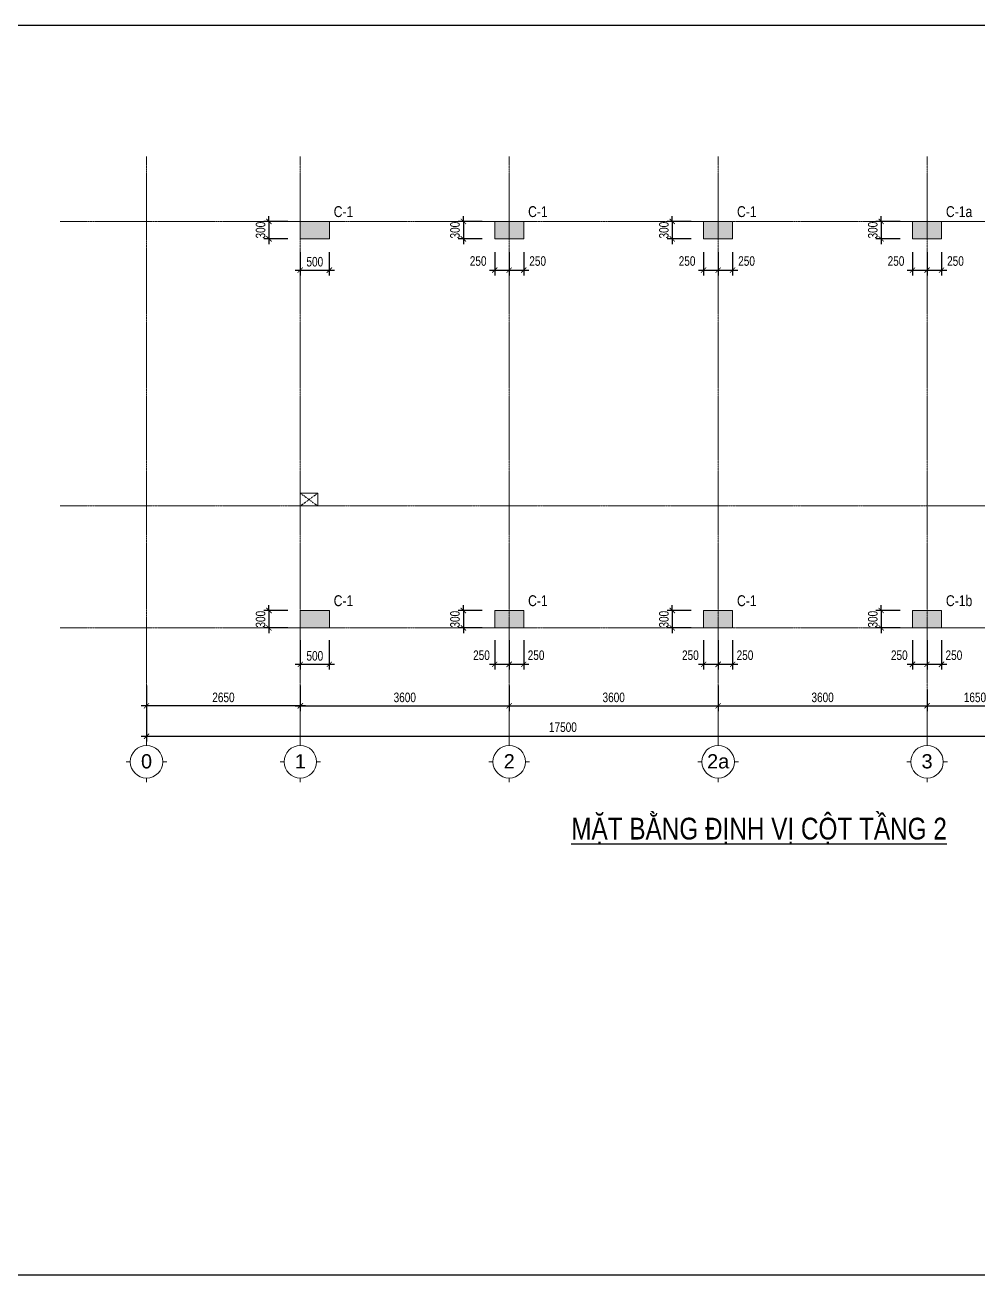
# Model space of a CAD drawing. Extents: x -165145 to 691808, y -202842 to 311040.
# Drawn here: x 239864 to 256286, y -49092 to -27567 of the extents above; entities that cross this region are included whole.
import ezdxf
from ezdxf.enums import TextEntityAlignment as Align

# ---------------------------------------------------------------- set-up
doc = ezdxf.new("R2010")
doc.units = 0
doc.header["$LTSCALE"] = 10
doc.header["$MEASUREMENT"] = 0
for name, pattern in [('CENTER', [2, 1.25, -0.25, 0.25, -0.25]), ('HIDDEN', [2.3807, 1.587, -0.7937]), ('ketcau-1', [2, 1, 1])]:
    doc.linetypes.add(name, pattern=pattern)
doc.layers.get('0').update_dxf_attribs({"linetype": 'CONTINUOUS'})
doc.layers.get('Defpoints').update_dxf_attribs({"color": 5, "linetype": 'CONTINUOUS'})
doc.layers.add('GE_KC_AXIS', color=5, linetype='CENTER')
doc.layers.add('GE_KC_TEXT_BIG', color=4, linetype='CONTINUOUS')
for name, color, linetype, lineweight in [('GE_KC_DIM', 1, 'CONTINUOUS', 20), ('GE_KC_HATCH', 250, 'CONTINUOUS', 20), ('GE_KC_NETKHUAT', 9, 'HIDDEN', 20), ('GE_KC_NETMANH', 8, 'CONTINUOUS', 20), ('GE_KC_NETTHAY', 2, 'CONTINUOUS', 20), ('GE_KC_TEN COT', 2, 'CONTINUOUS', 20), ('GE_KC_TEXT TRUC', 4, 'CONTINUOUS', 20), ('GE_KC_TRUC', 5, 'CENTER', 20), ('L-SITE', 91, 'CONTINUOUS', 9)]:
    doc.layers.add(name, color=color, linetype=linetype, lineweight=lineweight)
doc.styles.add('Arial', font='arial.ttf', dxfattribs={"height": 400})
doc.styles.add('GE_KC-Arial', font='arial.ttf', dxfattribs={"width": 0.75})
doc.dimstyles.new('GE_KC_DIM75', dxfattribs={"dimscale": 75, "dimtxt": 2.2, "dimasz": 1.2, "dimexe": 1.2, "dimexo": 0, "dimgap": 0.8, "dimtad": 1, "dimdec": 0, "dimzin": 1, "dimdsep": 46, "dimtxsty": 'GE_KC-Arial', "dimblk": 'ARCHTICK', "dimcen": 1.2, "dimdle": 1.2, "dimclrd": 1, "dimclre": 1, "dimclrt": 4, "dimadec": 0, "dimazin": 0, "dimtfac": 1, "dimtdec": 0, "dimtix": 1, "dimtmove": 2, "dimatfit": 3, "dimfxl": 0.15, "dimtvp": 0.833333, "dimtolj": 1, "dimtzin": 0, "dimarcsym": 0})

# ---------------------------------------------------------------- blocks, each defined once
blk = doc.blocks.new('Grid - M_Grid Head - Circle-24584-TẦNG 2')
at = {"layer": 'L-SITE'}
for p, q in [((0, 4), (0, 5)), ((-4, 0), (-5, 0)), ((4, 0), (5, 0)), ((0, -4), (0, -5))]:
    blk.add_line(p, q, dxfattribs=at)
blk.add_circle((0, 0), 4, dxfattribs=at)
blk = doc.blocks.new('_ArchTick')
at = {"color": 0, "linetype": 'ByBlock', "const_width": 0.15}
blk.add_lwpolyline([(-0.5, -0.5), (0.5, 0.5)], dxfattribs=at)
blk = doc.blocks.new('*D1464')
at = {"layer": 'Defpoints', "color": 0, "transparency": 16777216}
for p in [(15914, 7000), (16882, 7000), (16048, 0)]:
    blk.add_point(p, dxfattribs=at)
at = {"layer": 'GE_KC_DIM', "color": 1, "lineweight": -2, "transparency": 16777216}
for p, q in [((15914, 7000), (16972, 7000)), ((16882, -90), (16882, 7090)), ((16048, 0), (16972, 0))]:
    blk.add_line(p, q, dxfattribs=at)
at = {"layer": 'GE_KC_DIM', "color": 1, "lineweight": -2, "transparency": 16777216, "xscale": 90, "yscale": 90, "zscale": 90}
for p, rotation in [((16882, 7000), 90), ((16882, 0), 270)]:
    blk.add_blockref('_ArchTick', p, dxfattribs=dict(at, rotation=rotation))
at = {"layer": 'GE_KC_DIM', "color": 4, "transparency": 16777216, "insert": (16737, 3500), "char_height": 165, "attachment_point": 5, "rotation": 90, "style": 'GE_KC-Arial'}
blk.add_mtext('\\A1;7000', dxfattribs=at)
blk = doc.blocks.new('*D1465')
at = {"layer": 'Defpoints', "color": 0, "transparency": 16777216}
for p in [(0, -991), (3600, -991), (3600, -1341)]:
    blk.add_point(p, dxfattribs=at)
at = {"layer": 'GE_KC_DIM', "color": 1, "lineweight": -2, "transparency": 16777216}
for p, q in [((0, -991), (0, -1431)), ((3600, -991), (3600, -1431)), ((-90, -1341), (3690, -1341))]:
    blk.add_line(p, q, dxfattribs=at)
at = {"layer": 'GE_KC_DIM', "color": 1, "lineweight": -2, "transparency": 16777216, "xscale": 90, "yscale": 90, "zscale": 90, "rotation": 180}
blk.add_blockref('_ArchTick', (0, -1341), dxfattribs=at)
at = {"layer": 'GE_KC_DIM', "color": 1, "lineweight": -2, "transparency": 16777216, "xscale": 90, "yscale": 90, "zscale": 90}
blk.add_blockref('_ArchTick', (3600, -1341), dxfattribs=at)
at = {"layer": 'GE_KC_DIM', "color": 4, "transparency": 16777216, "insert": (1800, -1197), "char_height": 165, "attachment_point": 5, "style": 'GE_KC-Arial'}
blk.add_mtext('\\A1;3600', dxfattribs=at)
blk = doc.blocks.new('*D1466')
at = {"layer": 'Defpoints', "color": 0, "transparency": 16777216}
for p in [(10800, -1062), (12450, -1062), (12450, -1341)]:
    blk.add_point(p, dxfattribs=at)
at = {"layer": 'GE_KC_DIM', "color": 1, "lineweight": -2, "transparency": 16777216}
for p, q in [((10800, -1062), (10800, -1431)), ((12450, -1062), (12450, -1431)), ((10710, -1341), (12540, -1341))]:
    blk.add_line(p, q, dxfattribs=at)
at = {"layer": 'GE_KC_DIM', "color": 1, "lineweight": -2, "transparency": 16777216, "xscale": 90, "yscale": 90, "zscale": 90, "rotation": 180}
blk.add_blockref('_ArchTick', (10800, -1341), dxfattribs=at)
at = {"layer": 'GE_KC_DIM', "color": 1, "lineweight": -2, "transparency": 16777216, "xscale": 90, "yscale": 90, "zscale": 90}
blk.add_blockref('_ArchTick', (12450, -1341), dxfattribs=at)
at = {"layer": 'GE_KC_DIM', "color": 4, "transparency": 16777216, "insert": (11625, -1197), "char_height": 165, "attachment_point": 5, "style": 'GE_KC-Arial'}
blk.add_mtext('\\A1;1650', dxfattribs=at)
blk = doc.blocks.new('*D1467')
at = {"layer": 'Defpoints', "color": 0, "transparency": 16777216}
for p in [(12450, -1062), (14850, -1062), (14850, -1341)]:
    blk.add_point(p, dxfattribs=at)
at = {"layer": 'GE_KC_DIM', "color": 1, "lineweight": -2, "transparency": 16777216}
for p, q in [((12450, -1062), (12450, -1431)), ((14850, -1062), (14850, -1431)), ((12360, -1341), (14940, -1341))]:
    blk.add_line(p, q, dxfattribs=at)
at = {"layer": 'GE_KC_DIM', "color": 1, "lineweight": -2, "transparency": 16777216, "xscale": 90, "yscale": 90, "zscale": 90, "rotation": 180}
blk.add_blockref('_ArchTick', (12450, -1341), dxfattribs=at)
at = {"layer": 'GE_KC_DIM', "color": 1, "lineweight": -2, "transparency": 16777216, "xscale": 90, "yscale": 90, "zscale": 90}
blk.add_blockref('_ArchTick', (14850, -1341), dxfattribs=at)
at = {"layer": 'GE_KC_DIM', "color": 4, "transparency": 16777216, "insert": (13650, -1197), "char_height": 165, "attachment_point": 5, "style": 'GE_KC-Arial'}
blk.add_mtext('\\A1;2400', dxfattribs=at)
blk = doc.blocks.new('*D1468')
at = {"layer": 'Defpoints', "color": 0, "transparency": 16777216}
for p in [(-2650, -991), (14850, -1062), (14850, -1866)]:
    blk.add_point(p, dxfattribs=at)
at = {"layer": 'GE_KC_DIM', "color": 1, "lineweight": -2, "transparency": 16777216}
for p, q in [((-2650, -991), (-2650, -1956)), ((14850, -1062), (14850, -1956)), ((-2740, -1866), (14940, -1866))]:
    blk.add_line(p, q, dxfattribs=at)
at = {"layer": 'GE_KC_DIM', "color": 1, "lineweight": -2, "transparency": 16777216, "xscale": 90, "yscale": 90, "zscale": 90, "rotation": 180}
blk.add_blockref('_ArchTick', (-2650, -1866), dxfattribs=at)
at = {"layer": 'GE_KC_DIM', "color": 1, "lineweight": -2, "transparency": 16777216, "xscale": 90, "yscale": 90, "zscale": 90}
blk.add_blockref('_ArchTick', (14850, -1866), dxfattribs=at)
at = {"layer": 'GE_KC_DIM', "color": 4, "transparency": 16777216, "insert": (4525, -1710), "char_height": 165, "attachment_point": 5, "style": 'GE_KC-Arial'}
blk.add_mtext('\\A1;17500', dxfattribs=at)
blk = doc.blocks.new('*D1469')
at = {"layer": 'Defpoints', "color": 0, "transparency": 16777216}
for p in [(15914, 7000), (15914, 2100), (16357, 2100)]:
    blk.add_point(p, dxfattribs=at)
at = {"layer": 'GE_KC_DIM', "color": 1, "lineweight": -2, "transparency": 16777216}
for p, q in [((15914, 7000), (16447, 7000)), ((16357, 7090), (16357, 2010)), ((15914, 2100), (16447, 2100))]:
    blk.add_line(p, q, dxfattribs=at)
at = {"layer": 'GE_KC_DIM', "color": 1, "lineweight": -2, "transparency": 16777216, "xscale": 90, "yscale": 90, "zscale": 90}
for p, rotation in [((16357, 7000), 90), ((16357, 2100), 270)]:
    blk.add_blockref('_ArchTick', p, dxfattribs=dict(at, rotation=rotation))
at = {"layer": 'GE_KC_DIM', "color": 4, "transparency": 16777216, "insert": (16212, 4550), "char_height": 165, "attachment_point": 5, "rotation": 90, "style": 'GE_KC-Arial'}
blk.add_mtext('\\A1;4900', dxfattribs=at)
blk = doc.blocks.new('*D1470')
at = {"layer": 'Defpoints', "color": 0, "transparency": 16777216}
for p in [(15914, 2100), (16048, 0), (16357, 0)]:
    blk.add_point(p, dxfattribs=at)
at = {"layer": 'GE_KC_DIM', "color": 1, "lineweight": -2, "transparency": 16777216}
for p, q in [((16357, 2190), (16357, -90)), ((15914, 2100), (16447, 2100)), ((16048, 0), (16447, 0))]:
    blk.add_line(p, q, dxfattribs=at)
at = {"layer": 'GE_KC_DIM', "color": 1, "lineweight": -2, "transparency": 16777216, "xscale": 90, "yscale": 90, "zscale": 90}
for p, rotation in [((16357, 2100), 90), ((16357, 0), 270)]:
    blk.add_blockref('_ArchTick', p, dxfattribs=dict(at, rotation=rotation))
at = {"layer": 'GE_KC_DIM', "color": 4, "transparency": 16777216, "insert": (16212, 1050), "char_height": 165, "attachment_point": 5, "rotation": 90, "style": 'GE_KC-Arial'}
blk.add_mtext('\\A1;2100', dxfattribs=at)
blk = doc.blocks.new('*D1471')
at = {"layer": 'Defpoints', "color": 0, "transparency": 16777216}
for p in [(-2650, -991), (0, -991), (-2650, -1341)]:
    blk.add_point(p, dxfattribs=at)
at = {"layer": 'GE_KC_DIM', "color": 1, "lineweight": -2, "transparency": 16777216}
for p, q in [((-2650, -991), (-2650, -1431)), ((0, -991), (0, -1431)), ((90, -1341), (-2740, -1341))]:
    blk.add_line(p, q, dxfattribs=at)
at = {"layer": 'GE_KC_DIM', "color": 1, "lineweight": -2, "transparency": 16777216, "xscale": 90, "yscale": 90, "zscale": 90, "rotation": 180}
blk.add_blockref('_ArchTick', (-2650, -1341), dxfattribs=at)
at = {"layer": 'GE_KC_DIM', "color": 1, "lineweight": -2, "transparency": 16777216, "xscale": 90, "yscale": 90, "zscale": 90}
blk.add_blockref('_ArchTick', (0, -1341), dxfattribs=at)
at = {"layer": 'GE_KC_DIM', "color": 4, "transparency": 16777216, "insert": (-1325, -1197), "char_height": 165, "attachment_point": 5, "style": 'GE_KC-Arial'}
blk.add_mtext('\\A1;2650', dxfattribs=at)
blk = doc.blocks.new('*D1472')
at = {"layer": 'Defpoints', "color": 0, "transparency": 16777216}
for p in [(3600, -991), (7200, -991), (7200, -1341)]:
    blk.add_point(p, dxfattribs=at)
at = {"layer": 'GE_KC_DIM', "color": 1, "lineweight": -2, "transparency": 16777216}
for p, q in [((3600, -991), (3600, -1431)), ((7200, -991), (7200, -1431)), ((3510, -1341), (7290, -1341))]:
    blk.add_line(p, q, dxfattribs=at)
at = {"layer": 'GE_KC_DIM', "color": 1, "lineweight": -2, "transparency": 16777216, "xscale": 90, "yscale": 90, "zscale": 90, "rotation": 180}
blk.add_blockref('_ArchTick', (3600, -1341), dxfattribs=at)
at = {"layer": 'GE_KC_DIM', "color": 1, "lineweight": -2, "transparency": 16777216, "xscale": 90, "yscale": 90, "zscale": 90}
blk.add_blockref('_ArchTick', (7200, -1341), dxfattribs=at)
at = {"layer": 'GE_KC_DIM', "color": 4, "transparency": 16777216, "insert": (5400, -1197), "char_height": 165, "attachment_point": 5, "style": 'GE_KC-Arial'}
blk.add_mtext('\\A1;3600', dxfattribs=at)
blk = doc.blocks.new('*D1473')
at = {"layer": 'Defpoints', "color": 0, "transparency": 16777216}
for p in [(7200, -991), (10800, -1062), (10800, -1341)]:
    blk.add_point(p, dxfattribs=at)
at = {"layer": 'GE_KC_DIM', "color": 1, "lineweight": -2, "transparency": 16777216}
for p, q in [((7200, -991), (7200, -1431)), ((10800, -1062), (10800, -1431)), ((7110, -1341), (10890, -1341))]:
    blk.add_line(p, q, dxfattribs=at)
at = {"layer": 'GE_KC_DIM', "color": 1, "lineweight": -2, "transparency": 16777216, "xscale": 90, "yscale": 90, "zscale": 90, "rotation": 180}
blk.add_blockref('_ArchTick', (7200, -1341), dxfattribs=at)
at = {"layer": 'GE_KC_DIM', "color": 1, "lineweight": -2, "transparency": 16777216, "xscale": 90, "yscale": 90, "zscale": 90}
blk.add_blockref('_ArchTick', (10800, -1341), dxfattribs=at)
at = {"layer": 'GE_KC_DIM', "color": 4, "transparency": 16777216, "insert": (9000, -1197), "char_height": 165, "attachment_point": 5, "style": 'GE_KC-Arial'}
blk.add_mtext('\\A1;3600', dxfattribs=at)
blk = doc.blocks.new('A$Cd66cfd3c')
at = {"layer": 'GE_KC_HATCH', "linetype": 'ketcau-1'}
for points in [[(500, 7000), (0, 7000), (0, 6700), (500, 6700)], [(3850, 7000), (3350, 7000), (3350, 6700), (3850, 6700)], [(7450, 7000), (6950, 7000), (6950, 6700), (7450, 6700)], [(11050, 7000), (10550, 7000), (10550, 6700), (11050, 6700)], [(14850, 7000), (14630, 7000), (14630, 6600), (14850, 6600)], [(12850, 2210), (12450, 2210), (12450, 1990), (12850, 1990)], [(14850, 2210), (14450, 2210), (14450, 1990), (14850, 1990)], [(500, 300), (0, 300), (0, 0), (500, 0)], [(3850, 300), (3350, 300), (3350, 0), (3850, 0)], [(7450, 300), (6950, 300), (6950, 0), (7450, 0)], [(11050, 300), (10550, 300), (10550, 0), (11050, 0)], [(12850, 220), (12450, 220), (12450, 0), (12850, 0)], [(14850, 220), (14450, 220), (14450, 0), (14850, 0)]]:
    blk.add_hatch(color=1, dxfattribs=at).paths.add_polyline_path(points)
at = {"layer": 'GE_KC_NETKHUAT'}
for p, q in [((0, 2320), (300, 2100)), ((0, 2100), (300, 2320))]:
    blk.add_line(p, q, dxfattribs=at)
at = {"layer": 'GE_KC_NETTHAY', "linetype": 'Continuous'}
for points in [[(500, 7000), (0, 7000), (0, 6700), (500, 6700)], [(3850, 7000), (3350, 7000), (3350, 6700), (3850, 6700)], [(7450, 7000), (6950, 7000), (6950, 6700), (7450, 6700)], [(11050, 7000), (10550, 7000), (10550, 6700), (11050, 6700)], [(14850, 7000), (14630, 7000), (14630, 6600), (14850, 6600)], [(300, 2320), (0, 2320), (0, 2100), (300, 2100)], [(12850, 2210), (12450, 2210), (12450, 1990), (12850, 1990)], [(14850, 2210), (14450, 2210), (14450, 1990), (14850, 1990)], [(500, 300), (0, 300), (0, 0), (500, 0)], [(3850, 300), (3350, 300), (3350, 0), (3850, 0)], [(7450, 300), (6950, 300), (6950, 0), (7450, 0)], [(11050, 300), (10550, 300), (10550, 0), (11050, 0)], [(12850, 220), (12450, 220), (12450, 0), (12850, 0)], [(14850, 220), (14450, 220), (14450, 0), (14850, 0)]]:
    blk.add_lwpolyline(points, close=True, dxfattribs=at)
blk = doc.blocks.new('*D951')
at = {"layer": 'Defpoints', "color": 0, "transparency": 16777216}
for p in [(244394, -30949), (244068, -31249), (244394, -31249)]:
    blk.add_point(p, dxfattribs=at)
at = {"layer": 'GE_KC_DIM', "color": 1, "lineweight": -2, "transparency": 16777216}
for p, q in [((244394, -30949), (243978, -30949)), ((244068, -30949), (244068, -30859)), ((244068, -30949), (244068, -31249)), ((244394, -31249), (243978, -31249)), ((244068, -31249), (244068, -31339))]:
    blk.add_line(p, q, dxfattribs=at)
at = {"layer": 'GE_KC_DIM', "color": 1, "lineweight": -2, "transparency": 16777216, "xscale": 90, "yscale": 90, "zscale": 90}
for p, rotation in [((244068, -30949), 270), ((244068, -31249), 90)]:
    blk.add_blockref('_ArchTick', p, dxfattribs=dict(at, rotation=rotation))
at = {"layer": 'GE_KC_DIM', "color": 4, "transparency": 16777216, "insert": (243924, -31099), "char_height": 165, "attachment_point": 5, "rotation": 90, "style": 'GE_KC-Arial'}
blk.add_mtext('\\A1;300', dxfattribs=at)
blk = doc.blocks.new('*D952')
at = {"layer": 'Defpoints', "color": 0, "transparency": 16777216}
for p in [(244608, -31477), (245108, -31477), (245108, -31788)]:
    blk.add_point(p, dxfattribs=at)
at = {"layer": 'GE_KC_DIM', "color": 1, "lineweight": -2, "transparency": 16777216}
for p, q in [((244608, -31477), (244608, -31878)), ((245108, -31477), (245108, -31878)), ((244518, -31788), (245198, -31788))]:
    blk.add_line(p, q, dxfattribs=at)
at = {"layer": 'GE_KC_DIM', "color": 1, "lineweight": -2, "transparency": 16777216, "xscale": 90, "yscale": 90, "zscale": 90, "rotation": 180}
blk.add_blockref('_ArchTick', (244608, -31788), dxfattribs=at)
at = {"layer": 'GE_KC_DIM', "color": 1, "lineweight": -2, "transparency": 16777216, "xscale": 90, "yscale": 90, "zscale": 90}
blk.add_blockref('_ArchTick', (245108, -31788), dxfattribs=at)
at = {"layer": 'GE_KC_DIM', "color": 4, "transparency": 16777216, "insert": (244858, -31644), "char_height": 165, "attachment_point": 5, "style": 'GE_KC-Arial'}
blk.add_mtext('\\A1;500', dxfattribs=at)
blk = doc.blocks.new('*D953')
at = {"layer": 'Defpoints', "color": 0, "transparency": 16777216}
for p in [(244394, -37649), (244068, -37949), (244394, -37949)]:
    blk.add_point(p, dxfattribs=at)
at = {"layer": 'GE_KC_DIM', "color": 1, "lineweight": -2, "transparency": 16777216}
for p, q in [((244394, -37649), (243978, -37649)), ((244068, -37649), (244068, -37559)), ((244068, -37649), (244068, -37949)), ((244394, -37949), (243978, -37949)), ((244068, -37949), (244068, -38039))]:
    blk.add_line(p, q, dxfattribs=at)
at = {"layer": 'GE_KC_DIM', "color": 1, "lineweight": -2, "transparency": 16777216, "xscale": 90, "yscale": 90, "zscale": 90}
for p, rotation in [((244068, -37649), 270), ((244068, -37949), 90)]:
    blk.add_blockref('_ArchTick', p, dxfattribs=dict(at, rotation=rotation))
at = {"layer": 'GE_KC_DIM', "color": 4, "transparency": 16777216, "insert": (243924, -37799), "char_height": 165, "attachment_point": 5, "rotation": 90, "style": 'GE_KC-Arial'}
blk.add_mtext('\\A1;300', dxfattribs=at)
blk = doc.blocks.new('*D961')
at = {"layer": 'Defpoints', "color": 0, "transparency": 16777216}
for p in [(244608, -38160), (245108, -38160), (245108, -38576)]:
    blk.add_point(p, dxfattribs=at)
at = {"layer": 'GE_KC_DIM', "color": 1, "lineweight": -2, "transparency": 16777216}
for p, q in [((244608, -38160), (244608, -38666)), ((245108, -38160), (245108, -38666)), ((244518, -38576), (245198, -38576))]:
    blk.add_line(p, q, dxfattribs=at)
at = {"layer": 'GE_KC_DIM', "color": 1, "lineweight": -2, "transparency": 16777216, "xscale": 90, "yscale": 90, "zscale": 90, "rotation": 180}
blk.add_blockref('_ArchTick', (244608, -38576), dxfattribs=at)
at = {"layer": 'GE_KC_DIM', "color": 1, "lineweight": -2, "transparency": 16777216, "xscale": 90, "yscale": 90, "zscale": 90}
blk.add_blockref('_ArchTick', (245108, -38576), dxfattribs=at)
at = {"layer": 'GE_KC_DIM', "color": 4, "transparency": 16777216, "insert": (244858, -38431), "char_height": 165, "attachment_point": 5, "style": 'GE_KC-Arial'}
blk.add_mtext('\\A1;500', dxfattribs=at)
blk = doc.blocks.new('*D962')
at = {"layer": 'Defpoints', "color": 0, "transparency": 16777216}
for p in [(247958, -38160), (248208, -38160), (248208, -38576)]:
    blk.add_point(p, dxfattribs=at)
at = {"layer": 'GE_KC_DIM', "color": 1, "lineweight": -2, "transparency": 16777216}
for p, q in [((247958, -38160), (247958, -38666)), ((248208, -38160), (248208, -38666)), ((247868, -38576), (248298, -38576))]:
    blk.add_line(p, q, dxfattribs=at)
at = {"layer": 'GE_KC_DIM', "color": 1, "lineweight": -2, "transparency": 16777216, "xscale": 90, "yscale": 90, "zscale": 90, "rotation": 180}
blk.add_blockref('_ArchTick', (247958, -38576), dxfattribs=at)
at = {"layer": 'GE_KC_DIM', "color": 1, "lineweight": -2, "transparency": 16777216, "xscale": 90, "yscale": 90, "zscale": 90}
blk.add_blockref('_ArchTick', (248208, -38576), dxfattribs=at)
at = {"layer": 'GE_KC_DIM', "color": 4, "transparency": 16777216, "insert": (247730, -38420), "char_height": 165, "attachment_point": 5, "style": 'GE_KC-Arial'}
blk.add_mtext('\\A1;250', dxfattribs=at)
blk = doc.blocks.new('*D963')
at = {"layer": 'Defpoints', "color": 0, "transparency": 16777216}
for p in [(248208, -38160), (248458, -38160), (248458, -38576)]:
    blk.add_point(p, dxfattribs=at)
at = {"layer": 'GE_KC_DIM', "color": 1, "lineweight": -2, "transparency": 16777216}
for p, q in [((248208, -38160), (248208, -38666)), ((248458, -38160), (248458, -38666)), ((248118, -38576), (248548, -38576))]:
    blk.add_line(p, q, dxfattribs=at)
at = {"layer": 'GE_KC_DIM', "color": 1, "lineweight": -2, "transparency": 16777216, "xscale": 90, "yscale": 90, "zscale": 90, "rotation": 180}
blk.add_blockref('_ArchTick', (248208, -38576), dxfattribs=at)
at = {"layer": 'GE_KC_DIM', "color": 1, "lineweight": -2, "transparency": 16777216, "xscale": 90, "yscale": 90, "zscale": 90}
blk.add_blockref('_ArchTick', (248458, -38576), dxfattribs=at)
at = {"layer": 'GE_KC_DIM', "color": 4, "transparency": 16777216, "insert": (248671, -38420), "char_height": 165, "attachment_point": 5, "style": 'GE_KC-Arial'}
blk.add_mtext('\\A1;250', dxfattribs=at)
blk = doc.blocks.new('*D954')
at = {"layer": 'Defpoints', "color": 0, "transparency": 16777216}
for p in [(247744, -37649), (247418, -37949), (247744, -37949)]:
    blk.add_point(p, dxfattribs=at)
at = {"layer": 'GE_KC_DIM', "color": 1, "lineweight": -2, "transparency": 16777216}
for p, q in [((247744, -37649), (247328, -37649)), ((247418, -37649), (247418, -37559)), ((247418, -37649), (247418, -37949)), ((247744, -37949), (247328, -37949)), ((247418, -37949), (247418, -38039))]:
    blk.add_line(p, q, dxfattribs=at)
at = {"layer": 'GE_KC_DIM', "color": 1, "lineweight": -2, "transparency": 16777216, "xscale": 90, "yscale": 90, "zscale": 90}
for p, rotation in [((247418, -37649), 270), ((247418, -37949), 90)]:
    blk.add_blockref('_ArchTick', p, dxfattribs=dict(at, rotation=rotation))
at = {"layer": 'GE_KC_DIM', "color": 4, "transparency": 16777216, "insert": (247274, -37799), "char_height": 165, "attachment_point": 5, "rotation": 90, "style": 'GE_KC-Arial'}
blk.add_mtext('\\A1;300', dxfattribs=at)
blk = doc.blocks.new('*D955')
at = {"layer": 'Defpoints', "color": 0, "transparency": 16777216}
for p in [(251558, -38160), (251808, -38160), (251808, -38576)]:
    blk.add_point(p, dxfattribs=at)
at = {"layer": 'GE_KC_DIM', "color": 1, "lineweight": -2, "transparency": 16777216}
for p, q in [((251558, -38160), (251558, -38666)), ((251808, -38160), (251808, -38666)), ((251468, -38576), (251898, -38576))]:
    blk.add_line(p, q, dxfattribs=at)
at = {"layer": 'GE_KC_DIM', "color": 1, "lineweight": -2, "transparency": 16777216, "xscale": 90, "yscale": 90, "zscale": 90, "rotation": 180}
blk.add_blockref('_ArchTick', (251558, -38576), dxfattribs=at)
at = {"layer": 'GE_KC_DIM', "color": 1, "lineweight": -2, "transparency": 16777216, "xscale": 90, "yscale": 90, "zscale": 90}
blk.add_blockref('_ArchTick', (251808, -38576), dxfattribs=at)
at = {"layer": 'GE_KC_DIM', "color": 4, "transparency": 16777216, "insert": (251330, -38420), "char_height": 165, "attachment_point": 5, "style": 'GE_KC-Arial'}
blk.add_mtext('\\A1;250', dxfattribs=at)
blk = doc.blocks.new('*D956')
at = {"layer": 'Defpoints', "color": 0, "transparency": 16777216}
for p in [(251808, -38160), (252058, -38160), (252058, -38576)]:
    blk.add_point(p, dxfattribs=at)
at = {"layer": 'GE_KC_DIM', "color": 1, "lineweight": -2, "transparency": 16777216}
for p, q in [((251808, -38160), (251808, -38666)), ((252058, -38160), (252058, -38666)), ((251718, -38576), (252148, -38576))]:
    blk.add_line(p, q, dxfattribs=at)
at = {"layer": 'GE_KC_DIM', "color": 1, "lineweight": -2, "transparency": 16777216, "xscale": 90, "yscale": 90, "zscale": 90, "rotation": 180}
blk.add_blockref('_ArchTick', (251808, -38576), dxfattribs=at)
at = {"layer": 'GE_KC_DIM', "color": 1, "lineweight": -2, "transparency": 16777216, "xscale": 90, "yscale": 90, "zscale": 90}
blk.add_blockref('_ArchTick', (252058, -38576), dxfattribs=at)
at = {"layer": 'GE_KC_DIM', "color": 4, "transparency": 16777216, "insert": (252271, -38420), "char_height": 165, "attachment_point": 5, "style": 'GE_KC-Arial'}
blk.add_mtext('\\A1;250', dxfattribs=at)
blk = doc.blocks.new('*D957')
at = {"layer": 'Defpoints', "color": 0, "transparency": 16777216}
for p in [(251344, -37649), (251018, -37949), (251344, -37949)]:
    blk.add_point(p, dxfattribs=at)
at = {"layer": 'GE_KC_DIM', "color": 1, "lineweight": -2, "transparency": 16777216}
for p, q in [((251344, -37649), (250928, -37649)), ((251018, -37649), (251018, -37559)), ((251018, -37649), (251018, -37949)), ((251344, -37949), (250928, -37949)), ((251018, -37949), (251018, -38039))]:
    blk.add_line(p, q, dxfattribs=at)
at = {"layer": 'GE_KC_DIM', "color": 1, "lineweight": -2, "transparency": 16777216, "xscale": 90, "yscale": 90, "zscale": 90}
for p, rotation in [((251018, -37649), 270), ((251018, -37949), 90)]:
    blk.add_blockref('_ArchTick', p, dxfattribs=dict(at, rotation=rotation))
at = {"layer": 'GE_KC_DIM', "color": 4, "transparency": 16777216, "insert": (250874, -37799), "char_height": 165, "attachment_point": 5, "rotation": 90, "style": 'GE_KC-Arial'}
blk.add_mtext('\\A1;300', dxfattribs=at)
blk = doc.blocks.new('*D958')
at = {"layer": 'Defpoints', "color": 0, "transparency": 16777216}
for p in [(255158, -38160), (255408, -38160), (255408, -38576)]:
    blk.add_point(p, dxfattribs=at)
at = {"layer": 'GE_KC_DIM', "color": 1, "lineweight": -2, "transparency": 16777216}
for p, q in [((255158, -38160), (255158, -38666)), ((255408, -38160), (255408, -38666)), ((255068, -38576), (255498, -38576))]:
    blk.add_line(p, q, dxfattribs=at)
at = {"layer": 'GE_KC_DIM', "color": 1, "lineweight": -2, "transparency": 16777216, "xscale": 90, "yscale": 90, "zscale": 90, "rotation": 180}
blk.add_blockref('_ArchTick', (255158, -38576), dxfattribs=at)
at = {"layer": 'GE_KC_DIM', "color": 1, "lineweight": -2, "transparency": 16777216, "xscale": 90, "yscale": 90, "zscale": 90}
blk.add_blockref('_ArchTick', (255408, -38576), dxfattribs=at)
at = {"layer": 'GE_KC_DIM', "color": 4, "transparency": 16777216, "insert": (254930, -38420), "char_height": 165, "attachment_point": 5, "style": 'GE_KC-Arial'}
blk.add_mtext('\\A1;250', dxfattribs=at)
blk = doc.blocks.new('*D959')
at = {"layer": 'Defpoints', "color": 0, "transparency": 16777216}
for p in [(255408, -38160), (255658, -38160), (255658, -38576)]:
    blk.add_point(p, dxfattribs=at)
at = {"layer": 'GE_KC_DIM', "color": 1, "lineweight": -2, "transparency": 16777216}
for p, q in [((255408, -38160), (255408, -38666)), ((255658, -38160), (255658, -38666)), ((255318, -38576), (255748, -38576))]:
    blk.add_line(p, q, dxfattribs=at)
at = {"layer": 'GE_KC_DIM', "color": 1, "lineweight": -2, "transparency": 16777216, "xscale": 90, "yscale": 90, "zscale": 90, "rotation": 180}
blk.add_blockref('_ArchTick', (255408, -38576), dxfattribs=at)
at = {"layer": 'GE_KC_DIM', "color": 1, "lineweight": -2, "transparency": 16777216, "xscale": 90, "yscale": 90, "zscale": 90}
blk.add_blockref('_ArchTick', (255658, -38576), dxfattribs=at)
at = {"layer": 'GE_KC_DIM', "color": 4, "transparency": 16777216, "insert": (255871, -38420), "char_height": 165, "attachment_point": 5, "style": 'GE_KC-Arial'}
blk.add_mtext('\\A1;250', dxfattribs=at)
blk = doc.blocks.new('*D960')
at = {"layer": 'Defpoints', "color": 0, "transparency": 16777216}
for p in [(254944, -37649), (254618, -37949), (254944, -37949)]:
    blk.add_point(p, dxfattribs=at)
at = {"layer": 'GE_KC_DIM', "color": 1, "lineweight": -2, "transparency": 16777216}
for p, q in [((254944, -37649), (254528, -37649)), ((254618, -37649), (254618, -37559)), ((254618, -37649), (254618, -37949)), ((254944, -37949), (254528, -37949)), ((254618, -37949), (254618, -38039))]:
    blk.add_line(p, q, dxfattribs=at)
at = {"layer": 'GE_KC_DIM', "color": 1, "lineweight": -2, "transparency": 16777216, "xscale": 90, "yscale": 90, "zscale": 90}
for p, rotation in [((254618, -37649), 270), ((254618, -37949), 90)]:
    blk.add_blockref('_ArchTick', p, dxfattribs=dict(at, rotation=rotation))
at = {"layer": 'GE_KC_DIM', "color": 4, "transparency": 16777216, "insert": (254474, -37799), "char_height": 165, "attachment_point": 5, "rotation": 90, "style": 'GE_KC-Arial'}
blk.add_mtext('\\A1;300', dxfattribs=at)
blk = doc.blocks.new('*D964')
at = {"layer": 'Defpoints', "color": 0, "transparency": 16777216}
for p in [(247958, -31477), (248208, -31477), (248208, -31788)]:
    blk.add_point(p, dxfattribs=at)
at = {"layer": 'GE_KC_DIM', "color": 1, "lineweight": -2, "transparency": 16777216}
for p, q in [((247958, -31477), (247958, -31878)), ((248208, -31477), (248208, -31878)), ((247868, -31788), (248298, -31788))]:
    blk.add_line(p, q, dxfattribs=at)
at = {"layer": 'GE_KC_DIM', "color": 1, "lineweight": -2, "transparency": 16777216, "xscale": 90, "yscale": 90, "zscale": 90, "rotation": 180}
blk.add_blockref('_ArchTick', (247958, -31788), dxfattribs=at)
at = {"layer": 'GE_KC_DIM', "color": 1, "lineweight": -2, "transparency": 16777216, "xscale": 90, "yscale": 90, "zscale": 90}
blk.add_blockref('_ArchTick', (248208, -31788), dxfattribs=at)
at = {"layer": 'GE_KC_DIM', "color": 4, "transparency": 16777216, "insert": (247673, -31632), "char_height": 165, "attachment_point": 5, "style": 'GE_KC-Arial'}
blk.add_mtext('\\A1;250', dxfattribs=at)
blk = doc.blocks.new('*D965')
at = {"layer": 'Defpoints', "color": 0, "transparency": 16777216}
for p in [(248208, -31477), (248458, -31477), (248458, -31788)]:
    blk.add_point(p, dxfattribs=at)
at = {"layer": 'GE_KC_DIM', "color": 1, "lineweight": -2, "transparency": 16777216}
for p, q in [((248208, -31477), (248208, -31878)), ((248458, -31477), (248458, -31878)), ((248118, -31788), (248548, -31788))]:
    blk.add_line(p, q, dxfattribs=at)
at = {"layer": 'GE_KC_DIM', "color": 1, "lineweight": -2, "transparency": 16777216, "xscale": 90, "yscale": 90, "zscale": 90, "rotation": 180}
blk.add_blockref('_ArchTick', (248208, -31788), dxfattribs=at)
at = {"layer": 'GE_KC_DIM', "color": 1, "lineweight": -2, "transparency": 16777216, "xscale": 90, "yscale": 90, "zscale": 90}
blk.add_blockref('_ArchTick', (248458, -31788), dxfattribs=at)
at = {"layer": 'GE_KC_DIM', "color": 4, "transparency": 16777216, "insert": (248698, -31632), "char_height": 165, "attachment_point": 5, "style": 'GE_KC-Arial'}
blk.add_mtext('\\A1;250', dxfattribs=at)
blk = doc.blocks.new('*D966')
at = {"layer": 'Defpoints', "color": 0, "transparency": 16777216}
for p in [(247744, -30949), (247418, -31249), (247744, -31249)]:
    blk.add_point(p, dxfattribs=at)
at = {"layer": 'GE_KC_DIM', "color": 1, "lineweight": -2, "transparency": 16777216}
for p, q in [((247744, -30949), (247328, -30949)), ((247418, -30949), (247418, -30859)), ((247418, -30949), (247418, -31249)), ((247744, -31249), (247328, -31249)), ((247418, -31249), (247418, -31339))]:
    blk.add_line(p, q, dxfattribs=at)
at = {"layer": 'GE_KC_DIM', "color": 1, "lineweight": -2, "transparency": 16777216, "xscale": 90, "yscale": 90, "zscale": 90}
for p, rotation in [((247418, -30949), 270), ((247418, -31249), 90)]:
    blk.add_blockref('_ArchTick', p, dxfattribs=dict(at, rotation=rotation))
at = {"layer": 'GE_KC_DIM', "color": 4, "transparency": 16777216, "insert": (247274, -31099), "char_height": 165, "attachment_point": 5, "rotation": 90, "style": 'GE_KC-Arial'}
blk.add_mtext('\\A1;300', dxfattribs=at)
blk = doc.blocks.new('*D967')
at = {"layer": 'Defpoints', "color": 0, "transparency": 16777216}
for p in [(251558, -31477), (251808, -31477), (251808, -31788)]:
    blk.add_point(p, dxfattribs=at)
at = {"layer": 'GE_KC_DIM', "color": 1, "lineweight": -2, "transparency": 16777216}
for p, q in [((251558, -31477), (251558, -31878)), ((251808, -31477), (251808, -31878)), ((251468, -31788), (251898, -31788))]:
    blk.add_line(p, q, dxfattribs=at)
at = {"layer": 'GE_KC_DIM', "color": 1, "lineweight": -2, "transparency": 16777216, "xscale": 90, "yscale": 90, "zscale": 90, "rotation": 180}
blk.add_blockref('_ArchTick', (251558, -31788), dxfattribs=at)
at = {"layer": 'GE_KC_DIM', "color": 1, "lineweight": -2, "transparency": 16777216, "xscale": 90, "yscale": 90, "zscale": 90}
blk.add_blockref('_ArchTick', (251808, -31788), dxfattribs=at)
at = {"layer": 'GE_KC_DIM', "color": 4, "transparency": 16777216, "insert": (251273, -31632), "char_height": 165, "attachment_point": 5, "style": 'GE_KC-Arial'}
blk.add_mtext('\\A1;250', dxfattribs=at)
blk = doc.blocks.new('*D968')
at = {"layer": 'Defpoints', "color": 0, "transparency": 16777216}
for p in [(251808, -31477), (252058, -31477), (252058, -31788)]:
    blk.add_point(p, dxfattribs=at)
at = {"layer": 'GE_KC_DIM', "color": 1, "lineweight": -2, "transparency": 16777216}
for p, q in [((251808, -31477), (251808, -31878)), ((252058, -31477), (252058, -31878)), ((251718, -31788), (252148, -31788))]:
    blk.add_line(p, q, dxfattribs=at)
at = {"layer": 'GE_KC_DIM', "color": 1, "lineweight": -2, "transparency": 16777216, "xscale": 90, "yscale": 90, "zscale": 90, "rotation": 180}
blk.add_blockref('_ArchTick', (251808, -31788), dxfattribs=at)
at = {"layer": 'GE_KC_DIM', "color": 1, "lineweight": -2, "transparency": 16777216, "xscale": 90, "yscale": 90, "zscale": 90}
blk.add_blockref('_ArchTick', (252058, -31788), dxfattribs=at)
at = {"layer": 'GE_KC_DIM', "color": 4, "transparency": 16777216, "insert": (252298, -31632), "char_height": 165, "attachment_point": 5, "style": 'GE_KC-Arial'}
blk.add_mtext('\\A1;250', dxfattribs=at)
blk = doc.blocks.new('*D969')
at = {"layer": 'Defpoints', "color": 0, "transparency": 16777216}
for p in [(251344, -30949), (251018, -31249), (251344, -31249)]:
    blk.add_point(p, dxfattribs=at)
at = {"layer": 'GE_KC_DIM', "color": 1, "lineweight": -2, "transparency": 16777216}
for p, q in [((251344, -30949), (250928, -30949)), ((251018, -30949), (251018, -30859)), ((251018, -30949), (251018, -31249)), ((251344, -31249), (250928, -31249)), ((251018, -31249), (251018, -31339))]:
    blk.add_line(p, q, dxfattribs=at)
at = {"layer": 'GE_KC_DIM', "color": 1, "lineweight": -2, "transparency": 16777216, "xscale": 90, "yscale": 90, "zscale": 90}
for p, rotation in [((251018, -30949), 270), ((251018, -31249), 90)]:
    blk.add_blockref('_ArchTick', p, dxfattribs=dict(at, rotation=rotation))
at = {"layer": 'GE_KC_DIM', "color": 4, "transparency": 16777216, "insert": (250874, -31099), "char_height": 165, "attachment_point": 5, "rotation": 90, "style": 'GE_KC-Arial'}
blk.add_mtext('\\A1;300', dxfattribs=at)
blk = doc.blocks.new('*D978')
at = {"layer": 'Defpoints', "color": 0, "transparency": 16777216}
for p in [(255158, -31477), (255408, -31477), (255408, -31788)]:
    blk.add_point(p, dxfattribs=at)
at = {"layer": 'GE_KC_DIM', "color": 1, "lineweight": -2, "transparency": 16777216}
for p, q in [((255158, -31477), (255158, -31878)), ((255408, -31477), (255408, -31878)), ((255068, -31788), (255498, -31788))]:
    blk.add_line(p, q, dxfattribs=at)
at = {"layer": 'GE_KC_DIM', "color": 1, "lineweight": -2, "transparency": 16777216, "xscale": 90, "yscale": 90, "zscale": 90, "rotation": 180}
blk.add_blockref('_ArchTick', (255158, -31788), dxfattribs=at)
at = {"layer": 'GE_KC_DIM', "color": 1, "lineweight": -2, "transparency": 16777216, "xscale": 90, "yscale": 90, "zscale": 90}
blk.add_blockref('_ArchTick', (255408, -31788), dxfattribs=at)
at = {"layer": 'GE_KC_DIM', "color": 4, "transparency": 16777216, "insert": (254873, -31632), "char_height": 165, "attachment_point": 5, "style": 'GE_KC-Arial'}
blk.add_mtext('\\A1;250', dxfattribs=at)
blk = doc.blocks.new('*D979')
at = {"layer": 'Defpoints', "color": 0, "transparency": 16777216}
for p in [(255408, -31477), (255658, -31477), (255658, -31788)]:
    blk.add_point(p, dxfattribs=at)
at = {"layer": 'GE_KC_DIM', "color": 1, "lineweight": -2, "transparency": 16777216}
for p, q in [((255408, -31477), (255408, -31878)), ((255658, -31477), (255658, -31878)), ((255318, -31788), (255748, -31788))]:
    blk.add_line(p, q, dxfattribs=at)
at = {"layer": 'GE_KC_DIM', "color": 1, "lineweight": -2, "transparency": 16777216, "xscale": 90, "yscale": 90, "zscale": 90, "rotation": 180}
blk.add_blockref('_ArchTick', (255408, -31788), dxfattribs=at)
at = {"layer": 'GE_KC_DIM', "color": 1, "lineweight": -2, "transparency": 16777216, "xscale": 90, "yscale": 90, "zscale": 90}
blk.add_blockref('_ArchTick', (255658, -31788), dxfattribs=at)
at = {"layer": 'GE_KC_DIM', "color": 4, "transparency": 16777216, "insert": (255898, -31632), "char_height": 165, "attachment_point": 5, "style": 'GE_KC-Arial'}
blk.add_mtext('\\A1;250', dxfattribs=at)
blk = doc.blocks.new('*D980')
at = {"layer": 'Defpoints', "color": 0, "transparency": 16777216}
for p in [(254944, -30949), (254618, -31249), (254944, -31249)]:
    blk.add_point(p, dxfattribs=at)
at = {"layer": 'GE_KC_DIM', "color": 1, "lineweight": -2, "transparency": 16777216}
for p, q in [((254944, -30949), (254528, -30949)), ((254618, -30949), (254618, -30859)), ((254618, -30949), (254618, -31249)), ((254944, -31249), (254528, -31249)), ((254618, -31249), (254618, -31339))]:
    blk.add_line(p, q, dxfattribs=at)
at = {"layer": 'GE_KC_DIM', "color": 1, "lineweight": -2, "transparency": 16777216, "xscale": 90, "yscale": 90, "zscale": 90}
for p, rotation in [((254618, -30949), 270), ((254618, -31249), 90)]:
    blk.add_blockref('_ArchTick', p, dxfattribs=dict(at, rotation=rotation))
at = {"layer": 'GE_KC_DIM', "color": 4, "transparency": 16777216, "insert": (254474, -31099), "char_height": 165, "attachment_point": 5, "rotation": 90, "style": 'GE_KC-Arial'}
blk.add_mtext('\\A1;300', dxfattribs=at)
blk = doc.blocks.new('TRUC')
at = {"layer": 'GE_KC_TRUC', "ltscale": 2}
for p, q in [((-2650, -1955.6), (-2650, 8124.4)), ((0, -1955.6), (0, 8124.4)), ((3600, -1955.6), (3600, 8124.4)), ((7200, -1955.6), (7200, 8124.4)), ((10800, -1955.6), (10800, 8124.4)), ((12450, -1955.6), (12450, 8124.4)), ((14850, -1955.6), (14850, 8124.4)), ((-4139.6, 7000), (16969.7, 7000)), ((-4139.6, 2100), (16969.7, 2100)), ((-4139.6, 0), (16969.7, 0))]:
    blk.add_line(p, q, dxfattribs=at)
at = {"layer": 'GE_KC_TEXT TRUC', "lineweight": 9, "xscale": 70, "yscale": 70, "zscale": 70, "rotation": 270}
for p in [(17319.7, 7000), (17319.7, 2100), (17319.7, 0), (-2650, -2305.6), (0, -2305.6), (3600, -2305.6), (7200, -2305.6), (10800, -2305.6), (12450, -2305.6), (14850, -2305.6)]:
    blk.add_blockref('Grid - M_Grid Head - Circle-24584-TẦNG 2', p, dxfattribs=at)
at = {"layer": 'GE_KC_TEXT TRUC', "style": 'Arial'}
for s, p in [('B', (17319.7, 6886.4)), ('A1', (17319.7, 1986.4)), ('A', (17319.7, -113.6)), ('0', (-2650, -2419.2)), ('1', (0, -2419.2)), ('2', (3600, -2419.2)), ('2a', (7200, -2419.2)), ('3', (10800, -2419.2)), ('4', (12450, -2419.2)), ('5', (14850, -2419.2))]:
    blk.add_text(s, height=245, dxfattribs=at).set_placement(p, align=Align.CENTER)
at = {"layer": 'GE_KC_DIM'}
for base, p1, p2, picture, middle in [((16881.7, 7000), (16048.4, 0), (15914.3, 7000), '*D1464', (16737.4, 3500)), ((16356.7, 2100), (15914.3, 7000), (15914.3, 2100), '*D1469', (16212.4, 4550)), ((16356.7, 0), (15914.3, 2100), (16048.4, 0), '*D1470', (16212.4, 1050))]:
    dim = blk.add_linear_dim(base=base, p1=p1, p2=p2, angle=90, dimstyle='GE_KC_DIM75', dxfattribs=at)
    dim.commit()
    dim.dimension.update_dxf_attribs({"geometry": picture, "text_midpoint": middle})
dim = blk.add_linear_dim(base=(14850, -1866.2), p1=(-2650, -990.7), p2=(14850, -1061.9), dimstyle='GE_KC_DIM75', dxfattribs=at)
dim.commit()
dim.dimension.update_dxf_attribs({"geometry": '*D1468', "text_midpoint": (4525, -1710.5), "dimtype": 128})
for base, p1, p2, picture, middle in [((-2650, -1341.2), (0, -990.7), (-2650, -990.7), '*D1471', (-1325, -1197)), ((3600, -1341.2), (0, -990.7), (3600, -990.7), '*D1465', (1800, -1196.9)), ((7200, -1341.2), (3600, -990.7), (7200, -990.7), '*D1472', (5400, -1196.9)), ((10800, -1341.2), (7200, -990.7), (10800, -1061.9), '*D1473', (9000, -1196.9)), ((12450, -1341.2), (10800, -1061.9), (12450, -1061.9), '*D1466', (11625, -1197)), ((14850, -1341.2), (12450, -1061.9), (14850, -1061.9), '*D1467', (13650, -1197))]:
    dim = blk.add_linear_dim(base=base, p1=p1, p2=p2, dimstyle='GE_KC_DIM75', dxfattribs=at)
    dim.commit()
    dim.dimension.update_dxf_attribs({"geometry": picture, "text_midpoint": middle})

msp = doc.modelspace()

# ---------------------------------------------------------------- linework, layer by layer
at = {"layer": 'Defpoints'}
msp.add_lwpolyline([(239322.50782, -27566.72767), (265197.50782, -27566.72767), (265197.50782, -49091.72767), (239322.50782, -49091.72767)], close=True, dxfattribs=at)
at = {"layer": 'GE_KC_NETMANH'}
msp.add_line((174130.40086, -27566.72767), (385223.40086, -27566.72767), dxfattribs=at)

# ---------------------------------------------------------------- block references
at = {"layer": 'GE_KC_AXIS', "linetype": 'Continuous'}
msp.add_blockref('TRUC', (244608.46831, -37949.041), dxfattribs=at)
at = {"layer": 'GE_KC_NETKHUAT'}
msp.add_blockref('A$Cd66cfd3c', (244608.46831, -37949.041), dxfattribs=at)

# ---------------------------------------------------------------- texts
at = {"layer": 'GE_KC_TEN COT', "color": 2, "linetype": 'Continuous', "style": 'GE_KC-Arial', "width": 0.8}
for s, p in [('C-1', (245183.46831, -30874.043)), ('C-1', (248533.46831, -30874.04153)), ('C-1', (252133.46831, -30874.04153)), ('C-1a', (255733.46831, -30874.04153)), ('C-1', (245183.46831, -37574.041)), ('C-1', (248533.46831, -37574.03953)), ('C-1', (252133.46831, -37574.03953)), ('C-1b', (255733.46831, -37574.03953))]:
    msp.add_text(s, height=187.5, dxfattribs=at).set_placement(p)
at = {"layer": 'GE_KC_TEXT_BIG', "style": 'GE_KC-Arial', "width": 0.8}
msp.add_text('%%UMẶT BẰNG ĐỊNH VỊ CỘT TẦNG 2', height=375, dxfattribs=at).set_placement((252513.16339, -41592.57157), align=Align.CENTER)

# ---------------------------------------------------------------- dimensions: what is measured, and where the dimension line sits
at = {"layer": 'GE_KC_DIM'}
for base, p1, p2, picture, middle in [((244068.11856, -31249.01618), (244394.36163, -30949.043), (244394.36163, -31249.01618), '*D951', (243923.81774, -31099.02959)), ((247418.11856, -31249.01618), (247744.36163, -30949.043), (247744.36163, -31249.01618), '*D966', (247273.81774, -31099.02959)), ((251018.11856, -31249.01618), (251344.36163, -30949.043), (251344.36163, -31249.01618), '*D969', (250873.81774, -31099.02959)), ((254618.11856, -31249.01618), (254944.36163, -30949.043), (254944.36163, -31249.01618), '*D980', (254473.81774, -31099.02959)), ((244068.11856, -37949.041), (244394.36163, -37649.041), (244394.36163, -37949.041), '*D953', (243923.81774, -37799.041)), ((247418.11856, -37949.041), (247744.36163, -37649.041), (247744.36163, -37949.041), '*D954', (247273.81774, -37799.041)), ((251018.11856, -37949.041), (251344.36163, -37649.041), (251344.36163, -37949.041), '*D957', (250873.81774, -37799.041)), ((254618.11856, -37949.041), (254944.36163, -37649.041), (254944.36163, -37949.041), '*D960', (254473.81774, -37799.041))]:
    dim = msp.add_linear_dim(base=base, p1=p1, p2=p2, angle=90, dimstyle='GE_KC_DIM75', dxfattribs=at)
    dim.commit()
    dim.dimension.update_dxf_attribs({"geometry": picture, "text_midpoint": middle})
for base, p1, p2, picture, middle in [((245108.46831, -31788.08347), (244608.46831, -31477.3642), (245108.46831, -31477.3642), '*D952', (244858.46831, -31643.83893)), ((245108.46831, -38575.54169), (244608.46831, -38160.36115), (245108.46831, -38160.36115), '*D961', (244858.46831, -38431.29715))]:
    dim = msp.add_linear_dim(base=base, p1=p1, p2=p2, dimstyle='GE_KC_DIM75', dxfattribs=at)
    dim.commit()
    dim.dimension.update_dxf_attribs({"geometry": picture, "text_midpoint": middle})
for base, p1, p2, picture, middle in [((248208.46831, -31788.08347), (247958.46831, -31477.3642), (248208.46831, -31477.3642), '*D964', (247673.30326, -31632.35104)), ((248458.46831, -31788.08347), (248208.46831, -31477.3642), (248458.46831, -31477.3642), '*D965', (248698.20811, -31632.35104)), ((251808.46831, -31788.08347), (251558.46831, -31477.3642), (251808.46831, -31477.3642), '*D967', (251273.30326, -31632.35104)), ((252058.46831, -31788.08347), (251808.46831, -31477.3642), (252058.46831, -31477.3642), '*D968', (252298.20811, -31632.35104)), ((255408.46831, -31788.08347), (255158.46831, -31477.3642), (255408.46831, -31477.3642), '*D978', (254873.30326, -31632.35104)), ((255658.46831, -31788.08347), (255408.46831, -31477.3642), (255658.46831, -31477.3642), '*D979', (255898.20811, -31632.35104)), ((248208.46831, -38575.54169), (247958.46831, -38160.36115), (248208.46831, -38160.36115), '*D962', (247730.27288, -38419.80926)), ((248458.46831, -38575.54169), (248208.46831, -38160.36115), (248458.46831, -38160.36115), '*D963', (248671.42071, -38419.80926)), ((251808.46831, -38575.54169), (251558.46831, -38160.36115), (251808.46831, -38160.36115), '*D955', (251330.27288, -38419.80926)), ((252058.46831, -38575.54169), (251808.46831, -38160.36115), (252058.46831, -38160.36115), '*D956', (252271.42071, -38419.80926)), ((255408.46831, -38575.54169), (255158.46831, -38160.36115), (255408.46831, -38160.36115), '*D958', (254930.27288, -38419.80926)), ((255658.46831, -38575.54169), (255408.46831, -38160.36115), (255658.46831, -38160.36115), '*D959', (255871.42071, -38419.80926))]:
    dim = msp.add_linear_dim(base=base, p1=p1, p2=p2, dimstyle='GE_KC_DIM75', dxfattribs=at)
    dim.commit()
    dim.dimension.update_dxf_attribs({"geometry": picture, "text_midpoint": middle, "dimtype": 160})

doc.saveas('drawing.dxf')
